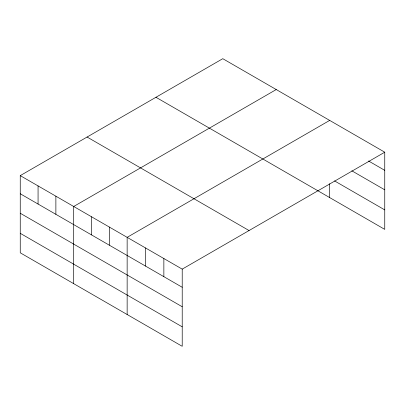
<?xml version="1.0" encoding="UTF-8"?>
<svg xmlns="http://www.w3.org/2000/svg" width="405" height="405" viewBox="0 0 405 405"><rect width="100%" height="100%" fill="white"/><g stroke="black" fill="none" stroke-linecap="round" stroke-linejoin="round"><path stroke-width="0.61" d="M20.25 175.623L182.215 269.133L182.215 346.31L20.25 252.801L20.25 175.623L222.785 58.69L384.75 152.199L384.75 229.377L155.95 97.281M276.235 89.551L73.7 206.484L73.7 283.657M329.68 120.406L127.145 237.34L127.145 314.513M182.215 269.133L384.75 152.199M368.555 160.982L384.75 170.333M351.818 170.804L384.75 189.818M334.54 180.903L384.75 209.891M87.085 137.037L249.05 230.546M20.25 193.757L182.215 287.267M20.25 213.243L182.215 306.752M20.25 233.315L182.215 326.825M329.68 183.754L329.68 197.584M163.858 258.537L163.858 276.671M145.501 247.941L145.501 266.07M109.33 227.053L109.33 245.187M91.515 216.771L91.515 234.9M55.88 196.197L55.88 214.331M38.065 185.91L38.065 204.044"/></g></svg>
